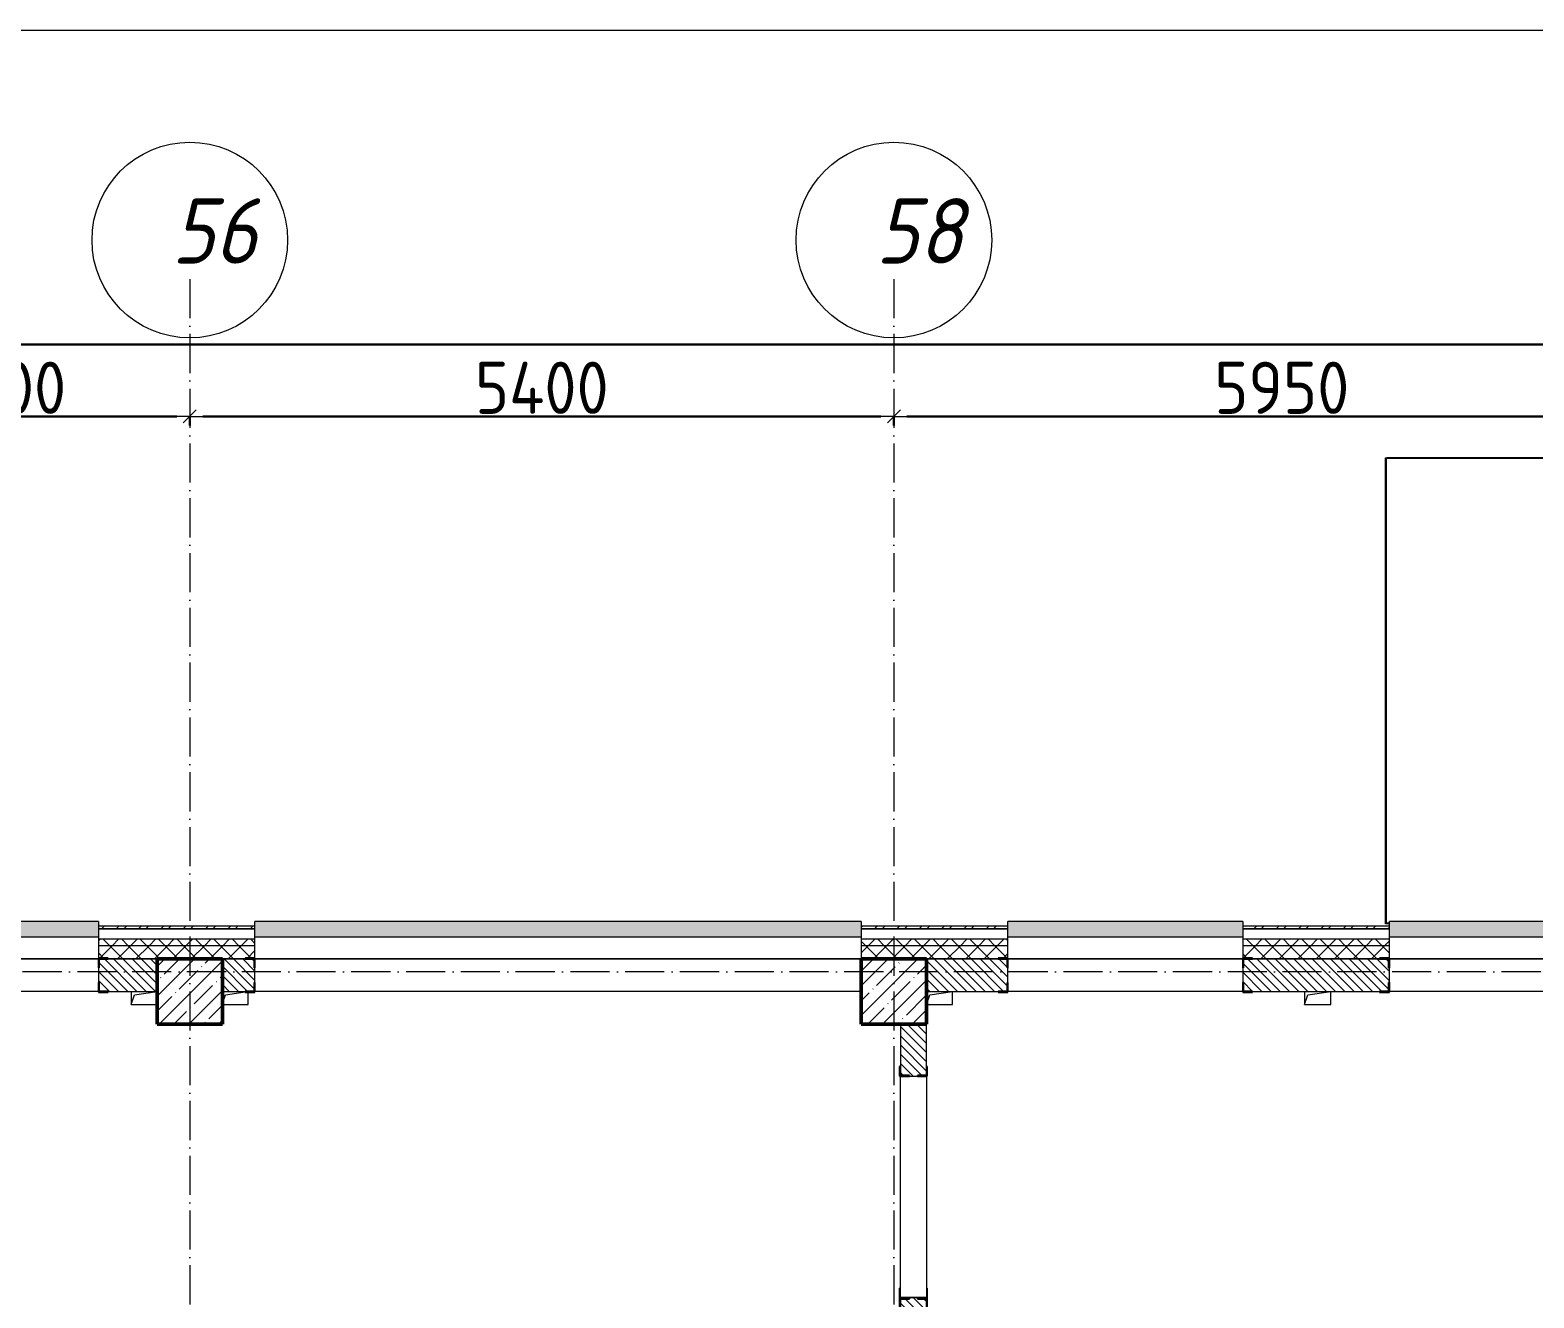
# Model space of a CAD drawing. Header units: millimetres. Extents: x -213536 to 1564669, y -45299 to 942238.
# Drawn here: x 60933 to 72467, y 542097 to 551819 of the extents above; entities that cross this region are included whole.
import ezdxf

# ---------------------------------------------------------------- set-up
doc = ezdxf.new("R2010")
doc.units = ezdxf.units.MM
doc.linetypes.add('50_200_ШТРИХ_1Т_ш5_п1_п1_', pattern=[700, 500, -100, 0, -100])
for name, color, linetype, lineweight in [('3.1) ЖБ окна 1.2 м', 102, 'Continuous', 30), ('A-____-____-DIMS', 7, 'Continuous', 9), ('A-GENM-____-MCUT', 7, 'Continuous', 25), ('A-GENM-____-OTLN', 7, 'Continuous', 9), ('A-GENM-____-OTLN-1', 7, 'Continuous', 25), ('A-GLAZ-____-OTLN', 7, 'Continuous', 9), ('A-ROOF-____-OTLN', 7, 'Continuous', 9), ('A-WALL-____-MCUT', 7, 'Continuous', 13), ('A-WALL-____-MCUT-1', 7, 'Continuous', 9), ('A-WALL-____-OTLN', 7, 'Continuous', 9), ('A-WALL-____-PATT-1', 7, 'Continuous', 9), ('A-WALL-FNSH-MCUT-1', 7, 'Continuous', 9), ('I-WALL-____-OTLN', 7, 'Continuous', 9), ('S-COLS-____-MCUT', 7, 'Continuous', 50), ('S-COLS-____-OTLN', 7, 'Continuous', 9), ('S-GRID-____-IDEN', 7, 'Continuous', 9), ('S-GRID-____-OTLN-1', 7, '50_200_ШТРИХ_1Т_ш5_п1_п1_', 9)]:
    doc.layers.add(name, color=color, linetype=linetype, lineweight=lineweight)
doc.layers.add('A-GLAZ-____-OTLN-1', color=7, linetype='Continuous', lineweight=9, true_color=0xc0c0c0)
doc.styles.add('ISOCPEUR_I_9', font='isocpeui.ttf', dxfattribs={"width": 0.9, "height": 250})
doc.styles.add('СПДС', font='isocpeur.ttf', dxfattribs={"width": 0.9})
doc.dimstyles.new('Размера А3', dxfattribs={"dimtxt": 200, "dimasz": 100, "dimexe": 70, "dimexo": 100, "dimgap": 20, "dimtad": 1, "dimdec": 0, "dimrnd": 10, "dimzin": 0, "dimdsep": 46, "dimtxsty": 'СПДС', "dimblk": 'ARROWHEAD_6', "dimcen": 1, "dimclrd": 256, "dimclre": 256, "dimclrt": 256, "dimazin": 0, "dimtfac": 1, "dimtdec": 0, "dimtmove": 2, "dimatfit": 3, "dimfxl": 1, "dimtolj": 1, "dimtzin": 0, "dimarcsym": 0})
pattern_1 = [(45, (-15591.66, 459015.94), (-70.71068, 70.71068), []), (135, (-15591.66, 459015.94), (-70.71068, -70.71068), [])]
pattern_2 = [(135, (-15591.663, 459015.94), (-35.35534, -35.35534), [])]

# ---------------------------------------------------------------- blocks, each defined once
blk = doc.blocks.new('BSC_Колонна _Прямоугольная - 500х500-V40-АР1_План отверстий 2 этажа в осях 1-64_Ю-ЯЯ')
at = {"layer": 'S-COLS-____-OTLN'}
h = blk.add_hatch(dxfattribs=at)
h.set_pattern_fill('FP_50', color=256, style=0, pattern_type=2)
h.set_pattern_definition([(45, (-83150, -85431.04), (-114.04925, 114.04925), []), (45, (-83035.95, -85431.04), (-114.04925, 114.04925), [201.613, -40.323, 3.353, -36.97])])
h.paths.add_polyline_path([(-250, -250), (250, -250), (250, 250), (-250, 250)], flags=0)
at = {"layer": 'S-COLS-____-MCUT'}
for p, q in [((250, 250), (-250, 250)), ((-250, 250), (-250, -250)), ((250, -250), (250, 250)), ((-250, -250), (250, -250))]:
    blk.add_line(p, q, dxfattribs=at)
blk = doc.blocks.new('BSC_Колонна _Прямоугольная - 500х500-V42-АР1_План отверстий 2 этажа в осях 1-64_Ю-ЯЯ')
at = {"layer": 'S-COLS-____-OTLN'}
h = blk.add_hatch(dxfattribs=at)
h.set_pattern_fill('FP_52', color=256, style=0, pattern_type=2)
h.set_pattern_definition([(45, (-77750, -85431.04), (-114.04925, 114.04925), []), (45, (-77635.95, -85431.04), (-114.04925, 114.04925), [201.613, -40.323, 3.353, -36.97])])
h.paths.add_polyline_path([(-250, -250), (250, -250), (250, 250), (-250, 250)], flags=0)
at = {"layer": 'S-COLS-____-MCUT'}
for p, q in [((250, 250), (-250, 250)), ((-250, 250), (-250, -250)), ((250, -250), (250, 250)), ((-250, -250), (250, -250))]:
    blk.add_line(p, q, dxfattribs=at)
blk = doc.blocks.new('Фахверк_СКБ_Уголок - 250_2700-27497298-АР1_План отверстий 2 этажа в осях 1-64_Ю-ЯЯ')
at = {"layer": 'A-GENM-____-MCUT'}
for p, q in [((200, 181), (125, 181)), ((125, 181), (125, 106)), ((131, 106), (131, 175)), ((131, 175), (200, 175)), ((200, 175), (200, 181)), ((125, 106), (131, 106)), ((131, -6), (125, -6)), ((125, -6), (125, -81)), ((125, -81), (200, -81)), ((131, -75), (131, -6)), ((200, -75), (131, -75)), ((200, -81), (200, -75))]:
    blk.add_line(p, q, dxfattribs=at)
blk = doc.blocks.new('Фахверк_СКБ_Уголок - 200_3960-28268576-АР1_План отверстий 2 этажа в осях 1-64_Ю-ЯЯ')
at = {"layer": 'A-GENM-____-MCUT'}
for p, q in [((200, 156), (125, 156)), ((125, 156), (125, 81)), ((131, 81), (131, 150)), ((131, 150), (200, 150)), ((200, 150), (200, 156)), ((125, 81), (131, 81)), ((131, 19), (125, 19)), ((125, 19), (125, -56)), ((131, -50), (131, 19)), ((125, -56), (200, -56)), ((200, -50), (131, -50)), ((200, -56), (200, -50))]:
    blk.add_line(p, q, dxfattribs=at)
blk = doc.blocks.new('154_Стойка_СКБ_Уголок - СМ-2480_200-28346303-АР1_План отверстий 2 этажа в осях 1-64_Ю-ЯЯ')
at = {"layer": 'A-GENM-____-MCUT'}
for p, q in [((125, 156), (125, 81)), ((200, 156), (125, 156)), ((131, 81), (131, 150)), ((131, 150), (200, 150)), ((200, 150), (200, 156)), ((125, 81), (131, 81)), ((131, 19), (125, 19)), ((125, 19), (125, -56)), ((131, -50), (131, 19)), ((125, -56), (200, -56)), ((200, -50), (131, -50)), ((200, -56), (200, -50))]:
    blk.add_line(p, q, dxfattribs=at)
blk = doc.blocks.new('Стойка_Влож_Полоса боковая - Полоса-V150-АР1_План отверстий 2 этажа в осях 1-64_Ю-ЯЯ')
at = {"layer": 'A-GENM-____-OTLN'}
for p, q in [((-5, 60), (0, 60)), ((-5, -60), (-5, 60)), ((0, 31), (0, -31)), ((0, -60), (-5, -60))]:
    blk.add_line(p, q, dxfattribs=at)
blk = doc.blocks.new('Стойка_Влож_Уголок_Опорный - Уголок-28213941-АР1_План отверстий 2 этажа в осях 1-64_Ю-ЯЯ')
at = {"layer": 'A-GENM-____-OTLN'}
for p, q in [((-212, -6), (-212, 0)), ((0, 0), (0, -6)), ((-212, -75), (-212, -6)), ((-212, -6), (-206, -6)), ((-212, -75), (-206, -75)), ((-6, -6), (0, -6)), ((-6, -75), (0, -75)), ((0, -6), (0, -75))]:
    blk.add_line(p, q, dxfattribs=at)
blk = doc.blocks.new('AR_Отверстие прямоугольное _в плите_ - AR_Отверстие прямоугольное _в плите_-30510712-АР1_План отверстий 2 этажа в осях 1-64_Ю-ЯЯ')
at = {"layer": 'A-GENM-____-OTLN'}
for p, q in [((-100, 50), (-100, -50)), ((-100, -50), (-75, 25)), ((-75, 25), (100, 50)), ((-100, -50), (100, -50))]:
    blk.add_line(p, q, dxfattribs=at)
blk = doc.blocks.new('AR_Отверстие прямоугольное _в плите_ - AR_Отверстие прямоугольное _в плите_-V164-АР1_План отверстий 2 этажа в осях 1-64_Ю-ЯЯ')
at = {"layer": 'A-GENM-____-OTLN'}
for p, q in [((-100, -50), (-75, 25)), ((-75, 25), (100, 50)), ((100, -50), (100, 50)), ((-100, -50), (100, -50))]:
    blk.add_line(p, q, dxfattribs=at)
blk = doc.blocks.new('AR_Отверстие прямоугольное _в плите_ - AR_Отверстие прямоугольное _в плите_-V170-АР1_План отверстий 2 этажа в осях 1-64_Ю-ЯЯ')
at = {"layer": 'A-GENM-____-OTLN'}
for p, q in [((-98, -43), (-75, 25)), ((-75, 25), (77, 47)), ((100, -50), (100, 44)), ((-98, -50), (100, -50))]:
    blk.add_line(p, q, dxfattribs=at)
blk = doc.blocks.new('AR_Отверстие прямоугольное _в плите_ - AR_Отверстие прямоугольное _в плите_-V171-АР1_План отверстий 2 этажа в осях 1-64_Ю-ЯЯ')
at = {"layer": 'A-GENM-____-OTLN'}
for p, q in [((-100, 50), (-100, -50)), ((-100, -50), (-75, 25)), ((-75, 25), (100, 50)), ((100, -50), (100, 50)), ((-100, -50), (100, -50))]:
    blk.add_line(p, q, dxfattribs=at)
blk = doc.blocks.new('Отлив_СКБ - Отлив витража_120_НВФ-31885689-АР1_План отверстий 2 этажа в осях 1-64_Ю-ЯЯ')
at = {"layer": 'A-GLAZ-____-OTLN-1'}
for points in [[(1800, 2), (1800, 120), (0, 120), (0, 2), (737, 2)], [(1800, 0), (1800, 2), (0, 2), (0, 0), (737, 0)]]:
    blk.add_hatch(color=256, dxfattribs=at).paths.add_polyline_path(points, flags=0)
at = {"layer": 'A-GLAZ-____-OTLN'}
for p, q in [((0, 83), (0, 120)), ((1800, 120), (0, 120)), ((1800, 120), (1800, 83)), ((0, 2), (1800, 2)), ((1800, 0), (0, 0))]:
    blk.add_line(p, q, dxfattribs=at)
blk = doc.blocks.new('Отлив_СКБ - Отлив витража_120_НВФ-31885286-АР1_План отверстий 2 этажа в осях 1-64_Ю-ЯЯ')
at = {"layer": 'A-GLAZ-____-OTLN-1'}
for points in [[(4650, 2), (4650, 120), (0, 120), (0, 2), (3040, 2)], [(4650, 0), (4650, 2), (0, 2), (0, 0), (3040, 0)]]:
    blk.add_hatch(color=256, dxfattribs=at).paths.add_polyline_path(points, flags=0)
at = {"layer": 'A-GLAZ-____-OTLN'}
for p, q in [((0, 83), (0, 120)), ((4650, 120), (0, 120)), ((4650, 120), (4650, 83)), ((0, 2), (4650, 2)), ((4650, 0), (0, 0))]:
    blk.add_line(p, q, dxfattribs=at)
blk = doc.blocks.new('Ось сетки - Круг_Ø6_00__ISO-2_5_0_9K_-25732049-АР1_План отверстий 2 этажа в осях 1-64_Ю-ЯЯ')
at = {"layer": 'S-GRID-____-IDEN'}
blk.add_circle((0, 0), 3, dxfattribs=at)
blk = doc.blocks.new('ARROWHEAD_6')
at = {"color": 0, "linetype": 'Continuous'}
for p, q in [((0, 0), (-1, 0)), ((-0.5, -0.5), (0.5, 0.5))]:
    blk.add_line(p, q, dxfattribs=at)
blk = doc.blocks.new('*D5533')
at = {"layer": 'A-____-____-DIMS', "lineweight": -2, "transparency": 16777216}
for p, q in [((59258, 548862), (59258, 548786)), ((59358, 548856), (62058, 548856)), ((62158, 548862), (62158, 548786))]:
    blk.add_line(p, q, dxfattribs=at)
at = {"layer": 'Defpoints', "color": 0, "lineweight": 30, "transparency": 16777216}
for p in [(59258, 548962), (62158, 548962), (62158, 548856)]:
    blk.add_point(p, dxfattribs=at)
at = {"layer": 'A-____-____-DIMS', "lineweight": -2, "transparency": 16777216, "xscale": 100, "yscale": 100, "zscale": 100, "rotation": 180}
blk.add_blockref('ARROWHEAD_6', (59258, 548856), dxfattribs=at)
at = {"layer": 'A-____-____-DIMS', "lineweight": -2, "transparency": 16777216, "xscale": 100, "yscale": 100, "zscale": 100}
blk.add_blockref('ARROWHEAD_6', (62158, 548856), dxfattribs=at)
at = {"layer": 'A-____-____-DIMS', "transparency": 16777216, "insert": (60708, 549076), "char_height": 400, "width": 2.49, "attachment_point": 5, "style": 'СПДС'}
blk.add_mtext('\\A1;2900', dxfattribs=at)
blk = doc.blocks.new('*D5534')
at = {"layer": 'A-____-____-DIMS', "lineweight": -2, "transparency": 16777216}
for p, q in [((62158, 548862), (62158, 548786)), ((62258, 548856), (67458, 548856)), ((67558, 548862), (67558, 548786))]:
    blk.add_line(p, q, dxfattribs=at)
at = {"layer": 'Defpoints', "color": 0, "lineweight": 30, "transparency": 16777216}
for p in [(62158, 548962), (67558, 548962), (67558, 548856)]:
    blk.add_point(p, dxfattribs=at)
at = {"layer": 'A-____-____-DIMS', "lineweight": -2, "transparency": 16777216, "xscale": 100, "yscale": 100, "zscale": 100, "rotation": 180}
blk.add_blockref('ARROWHEAD_6', (62158, 548856), dxfattribs=at)
at = {"layer": 'A-____-____-DIMS', "lineweight": -2, "transparency": 16777216, "xscale": 100, "yscale": 100, "zscale": 100}
blk.add_blockref('ARROWHEAD_6', (67558, 548856), dxfattribs=at)
at = {"layer": 'A-____-____-DIMS', "transparency": 16777216, "insert": (64858, 549076), "char_height": 400, "width": 2.56, "attachment_point": 5, "style": 'СПДС'}
blk.add_mtext('\\A1;5400', dxfattribs=at)
blk = doc.blocks.new('*D5535')
at = {"layer": 'A-____-____-DIMS', "lineweight": -2, "transparency": 16777216}
for p, q in [((67558, 548862), (67558, 548786)), ((67658, 548856), (73408, 548856)), ((73508, 548862), (73508, 548786))]:
    blk.add_line(p, q, dxfattribs=at)
at = {"layer": 'Defpoints', "color": 0, "lineweight": 30, "transparency": 16777216}
for p in [(67558, 548962), (73508, 548962), (73508, 548856)]:
    blk.add_point(p, dxfattribs=at)
at = {"layer": 'A-____-____-DIMS', "lineweight": -2, "transparency": 16777216, "xscale": 100, "yscale": 100, "zscale": 100, "rotation": 180}
blk.add_blockref('ARROWHEAD_6', (67558, 548856), dxfattribs=at)
at = {"layer": 'A-____-____-DIMS', "lineweight": -2, "transparency": 16777216, "xscale": 100, "yscale": 100, "zscale": 100}
blk.add_blockref('ARROWHEAD_6', (73508, 548856), dxfattribs=at)
at = {"layer": 'A-____-____-DIMS', "transparency": 16777216, "insert": (70533, 549076), "char_height": 400, "width": 2.49, "attachment_point": 5, "style": 'СПДС'}
blk.add_mtext('\\A1;5950', dxfattribs=at)
blk = doc.blocks.new('*D5539')
at = {"layer": 'A-____-____-DIMS', "lineweight": -2, "transparency": 16777216}
for p, q in [((-17942, 549415), (-17942, 549339)), ((-17842, 549409), (33027, 549409)), ((85458, 549409), (34435, 549409)), ((85558, 549415), (85558, 549339))]:
    blk.add_line(p, q, dxfattribs=at)
at = {"layer": 'Defpoints', "color": 0, "lineweight": 30, "transparency": 16777216}
for p in [(-17942, 549515), (85558, 549515), (85558, 549409)]:
    blk.add_point(p, dxfattribs=at)
at = {"layer": 'A-____-____-DIMS', "lineweight": -2, "transparency": 16777216, "xscale": 100, "yscale": 100, "zscale": 100, "rotation": 180}
blk.add_blockref('ARROWHEAD_6', (-17942, 549409), dxfattribs=at)
at = {"layer": 'A-____-____-DIMS', "lineweight": -2, "transparency": 16777216, "xscale": 100, "yscale": 100, "zscale": 100}
blk.add_blockref('ARROWHEAD_6', (85558, 549409), dxfattribs=at)
at = {"layer": 'A-____-____-DIMS', "transparency": 16777216, "insert": (33047, 549835), "char_height": 400, "width": 3.54, "attachment_point": 1, "line_spacing_factor": 1.149209, "style": 'СПДС'}
blk.add_mtext('\\A1;103500', dxfattribs=at)
blk = doc.blocks.new('2этаж')
at = {"layer": 'S-GRID-____-OTLN-1', "color": 251, "ltscale": 0.6, "true_color": 0x636466}
for p, q in [((62158.3, 549908.8), (62158.3, 498997)), ((67558.3, 549908.8), (67558.3, 498997)), ((88482.7, 544597), (-20260.4, 544597))]:
    blk.add_line(p, q, dxfattribs=at)
at = {"layer": 'S-GRID-____-IDEN', "xscale": 250, "yscale": 250, "zscale": 99.99999999999993, "rotation": 180}
for p in [(62158.3, 550208.8), (67558.3, 550208.8)]:
    blk.add_blockref('Ось сетки - Круг_Ø6_00__ISO-2_5_0_9K_-25732049-АР1_План отверстий 2 этажа в осях 1-64_Ю-ЯЯ', p, dxfattribs=at)
at = {"layer": 'S-GRID-____-IDEN', "char_height": 500, "width": 404.05, "attachment_point": 1, "style": 'ISOCPEUR_I_9'}
for s, insert in [('56', (62019.4, 550528.5)), ('58', (67419.4, 550528.5))]:
    blk.add_mtext(s, dxfattribs=dict(at, insert=insert))
at = {"layer": 'A-____-____-DIMS'}
dim = blk.add_linear_dim(base=(85558.3, 549408.6), p1=(-17941.7, 549514.7), p2=(85558.3, 549514.7), dimstyle='Размера А3', override={"dimtxt": 400}, dxfattribs=at)
dim.commit()
dim.dimension.update_dxf_attribs({"geometry": '*D5539', "text_midpoint": (33731.2, 549568.6), "dimtype": 160})
for base, p1, p2, picture, middle in [((62158.3, 548856.4), (59258.3, 548962.5), (62158.3, 548962.5), '*D5533', (60708.3, 549076.4)), ((67558.3, 548856.4), (62158.3, 548962.5), (67558.3, 548962.5), '*D5534', (64858.3, 549076.4)), ((73508.3, 548856.4), (67558.3, 548962.5), (73508.3, 548962.5), '*D5535', (70533.3, 549076.4))]:
    dim = blk.add_linear_dim(base=base, p1=p1, p2=p2, dimstyle='Размера А3', override={"dimtxt": 400}, dxfattribs=at)
    dim.commit()
    dim.dimension.update_dxf_attribs({"geometry": picture, "text_midpoint": middle})

msp = doc.modelspace()

# ---------------------------------------------------------------- hatches: boundary and pattern name
at = {"layer": 'A-WALL-____-PATT-1'}
h = msp.add_hatch(dxfattribs=at)
h.set_pattern_fill('FP_1', color=256, style=0, pattern_type=2)
h.set_pattern_definition(pattern_1)
h.paths.add_polyline_path([(85758.3, 544797), (85808.3, 544797), (85808.3, 544847), (78908.3, 544847), (78908.3, 544797), (83373.2, 544797)], flags=0)
h.paths.add_polyline_path([(73651.9, 544797), (74358.3, 544797), (74358.3, 544847), (73158.3, 544847), (73158.3, 544797)], flags=0)
h.paths.add_polyline_path([(76158.3, 544797), (77908.3, 544797), (77908.3, 544847), (76158.3, 544847)], flags=0)
h.paths.add_polyline_path([(71358.3, 544797), (71358.3, 544847), (70233.3, 544847), (70233.3, 544797), (71000.7, 544797)], flags=0)
h.paths.add_polyline_path([(68433.3, 544797), (68433.3, 544847), (67308.3, 544847), (67308.3, 544797), (68349.4, 544797)], flags=0)
h.paths.add_polyline_path([(61458.3, 544797), (62658.3, 544797), (62658.3, 544847), (61458.3, 544847)], flags=0)
h.paths.add_polyline_path([(59658.3, 544797), (59658.3, 544847), (56108.3, 544847), (56108.3, 544797), (58628.2, 544797)], flags=0)
h.paths.add_polyline_path([(54308.3, 544797), (54308.3, 544847), (53108.3, 544847), (53108.3, 544797)], flags=0)
h.paths.add_polyline_path([(51308.3, 544797), (51308.3, 544847), (50108.3, 544847), (50108.3, 544797)], flags=0)
h.paths.add_polyline_path([(48308.3, 544797), (48308.3, 544847), (47058.3, 544847), (47058.3, 544797), (48023.2, 544797)], flags=0)
h.paths.add_polyline_path([(44488.2, 544797), (45258.3, 544797), (45258.3, 544847), (44058.3, 544847), (44058.3, 544797)], flags=0)
h.paths.add_polyline_path([(42258.3, 544797), (42258.3, 544847), (41058.3, 544847), (41058.3, 544797), (41836.9, 544797)], flags=0)
h.paths.add_polyline_path([(39258.3, 544797), (39258.3, 544847), (38058.3, 544847), (38058.3, 544797)], flags=0)
h.paths.add_polyline_path([(35650.7, 544797), (36258.3, 544797), (36258.3, 544847), (34608.3, 544847), (34608.3, 544797), (34766.9, 544797)], flags=0)
h = msp.add_hatch(dxfattribs=at)
h.set_pattern_fill('FP_3', color=256, style=0, pattern_type=2)
h.set_pattern_definition([(45, (-15591.66, 459015.94), (-85.53659, 85.53659), []), (45, (-15534.64, 459015.94), (-85.53659, 85.53659), [])])
h.paths.add_polyline_path([(71000.7, 544927), (71358.3, 544927), (71358.3, 544947), (70233.3, 544947), (70233.3, 544927)], flags=0)
h.paths.add_polyline_path([(73418.3, 544927), (73418.3, 544947), (73158.3, 544947), (73158.3, 544927)], flags=0)
h.paths.add_polyline_path([(68433.3, 544927), (68433.3, 544947), (67308.3, 544947), (67308.3, 544927), (68349.4, 544927)], flags=0)
h.paths.add_polyline_path([(62658.3, 544927), (62658.3, 544947), (61458.3, 544947), (61458.3, 544927), (62163.2, 544927)], flags=0)
h.paths.add_polyline_path([(59143.3, 544927), (59658.3, 544927), (59658.3, 544947), (59143.3, 544947)], flags=0)
h = msp.add_hatch(dxfattribs=at)
h.set_pattern_fill('FP_1', color=256, style=0, pattern_type=2)
h.set_pattern_definition(pattern_1)
h.paths.add_polyline_path([(85658.3, 544697), (85758.3, 544697), (85758.3, 544797), (78908.3, 544797), (78908.3, 544697), (83373.2, 544697)], flags=0)
h.paths.add_polyline_path([(77408.3, 544697), (77908.3, 544697), (77908.3, 544797), (76158.3, 544797), (76158.3, 544703), (76233.3, 544703), (76233.3, 544697), (76303.2, 544697)], flags=0)
h.paths.add_polyline_path([(73651.9, 544697), (74283.3, 544697), (74283.3, 544703), (74358.3, 544703), (74358.3, 544797), (73158.3, 544797), (73158.3, 544697)], flags=0)
h.paths.add_polyline_path([(71000.7, 544697), (71283.3, 544697), (71283.3, 544703), (71358.3, 544703), (71358.3, 544797), (70233.3, 544797), (70233.3, 544703), (70308.3, 544703), (70308.3, 544697)], flags=0)
h.paths.add_polyline_path([(68349.4, 544697), (68358.3, 544697), (68358.3, 544703), (68433.3, 544703), (68433.3, 544797), (67308.3, 544797), (67308.3, 544697), (67808.3, 544697)], flags=0)
h.paths.add_polyline_path([(61908.3, 544697), (62583.3, 544697), (62583.3, 544703), (62658.3, 544703), (62658.3, 544797), (61458.3, 544797), (61458.3, 544703), (61533.3, 544703), (61533.3, 544697)], flags=0)
h.paths.add_polyline_path([(59658.3, 544697), (59658.3, 544797), (56108.3, 544797), (56108.3, 544703), (56183.3, 544703), (56183.3, 544697), (59158.3, 544697)], flags=0)
h.paths.add_polyline_path([(53108.3, 544697), (54233.3, 544697), (54233.3, 544703), (54308.3, 544703), (54308.3, 544797), (53108.3, 544797)], flags=0)
h.paths.add_polyline_path([(50183.3, 544697), (51233.3, 544697), (51233.3, 544703), (51308.3, 544703), (51308.3, 544797), (50108.3, 544797), (50108.3, 544703), (50183.3, 544703)], flags=0)
h.paths.add_polyline_path([(48233.3, 544697), (48233.3, 544703), (48308.3, 544703), (48308.3, 544797), (47058.3, 544797), (47058.3, 544703), (47133.3, 544703), (47133.3, 544697), (48023.2, 544697)], flags=0)
h.paths.add_polyline_path([(45183.3, 544697), (45183.3, 544703), (45258.3, 544703), (45258.3, 544797), (44058.3, 544797), (44058.3, 544703), (44133.3, 544703), (44133.3, 544697), (44488.2, 544697)], flags=0)
h.paths.add_polyline_path([(42183.3, 544697), (42183.3, 544703), (42258.3, 544703), (42258.3, 544797), (41058.3, 544797), (41058.3, 544703), (41133.3, 544703), (41133.3, 544697), (41836.9, 544697)], flags=0)
h.paths.add_polyline_path([(38133.3, 544697), (39183.3, 544697), (39183.3, 544703), (39258.3, 544703), (39258.3, 544797), (38058.3, 544797), (38058.3, 544703), (38133.3, 544703)], flags=0)
h.paths.add_polyline_path([(36183.3, 544697), (36183.3, 544703), (36258.3, 544703), (36258.3, 544797), (34608.3, 544797), (34608.3, 544697), (35650.7, 544697)], flags=0)
h = msp.add_hatch(dxfattribs=at)
h.set_pattern_fill('FP_6', color=256, style=0, pattern_type=2)
h.set_pattern_definition(pattern_2)
h.paths.add_polyline_path([(61533.3, 544447), (61908.3, 544447), (61908.3, 544697), (61464.3, 544697), (61464.3, 544628), (61458.3, 544628), (61458.3, 544516), (61464.3, 544516), (61464.3, 544447)], flags=0)
h = msp.add_hatch(dxfattribs=at)
h.set_pattern_fill('FP_6', color=256, style=0, pattern_type=2)
h.set_pattern_definition(pattern_2)
h.paths.add_polyline_path([(62408.3, 544447), (62652.3, 544447), (62652.3, 544516), (62658.3, 544516), (62658.3, 544628), (62652.3, 544628), (62652.3, 544697), (62408.3, 544697), (62408.3, 544516)], flags=0)
h = msp.add_hatch(dxfattribs=at)
h.set_pattern_fill('FP_6', color=256, style=0, pattern_type=2)
h.set_pattern_definition(pattern_2)
h.paths.add_polyline_path([(71283.3, 544447), (71352.3, 544447), (71352.3, 544516), (71358.3, 544516), (71358.3, 544628), (71352.3, 544628), (71352.3, 544697), (70239.3, 544697), (70239.3, 544628), (70233.3, 544628), (70233.3, 544516), (70239.3, 544516), (70239.3, 544447), (71000.7, 544447)], flags=0)
h.paths.add_polyline_path([(68358.3, 544447), (68427.3, 544447), (68427.3, 544516), (68433.3, 544516), (68433.3, 544628), (68427.3, 544628), (68427.3, 544697), (67808.3, 544697), (67808.3, 544447), (68349.4, 544447)], flags=0)
h = msp.add_hatch(dxfattribs=at)
h.set_pattern_fill('FP_6', color=256, style=0, pattern_type=2)
h.set_pattern_definition(pattern_2)
h.paths.add_polyline_path([(67608.3, 541197), (67808.3, 541197), (67808.3, 542091), (67739.3, 542091), (67739.3, 542097), (67677.3, 542097), (67677.3, 542091), (67608.3, 542091), (67608.3, 541891)], flags=0)
h.paths.add_polyline_path([(67677.3, 543797), (67739.3, 543797), (67739.3, 543803), (67808.3, 543803), (67808.3, 544197), (67608.3, 544197), (67608.3, 543803), (67677.3, 543803)], flags=0)

# ---------------------------------------------------------------- linework, layer by layer
at = {"color": 1, "lineweight": 0}
msp.add_lwpolyline([(-23154.5, 551818.7), (90081.5, 551818.7), (90081.5, 452990.7), (-23154.5, 452990.7)], close=True, dxfattribs=at)
at = {"layer": 'A-ROOF-____-OTLN'}
msp.add_line((71334.6, 548534.7), (71338.6, 548534.7), dxfattribs=at)
at = {"layer": 'A-WALL-____-MCUT'}
for p, q in [((61458.3, 544927), (61458.3, 544703)), ((62658.3, 544927), (61458.3, 544927)), ((61458.3, 544927), (62658.3, 544927)), ((62658.3, 544703), (62658.3, 544927)), ((67308.3, 544927), (67308.3, 544697)), ((68433.3, 544927), (67308.3, 544927)), ((67308.3, 544927), (68433.3, 544927)), ((68433.3, 544703), (68433.3, 544927)), ((70233.3, 544927), (70233.3, 544703)), ((71358.3, 544927), (70233.3, 544927)), ((70233.3, 544927), (71358.3, 544927)), ((71358.3, 544703), (71358.3, 544927)), ((61458.3, 544628), (61458.3, 544516)), ((62658.3, 544516), (62658.3, 544628)), ((68433.3, 544516), (68433.3, 544628)), ((70233.3, 544628), (70233.3, 544516)), ((71358.3, 544516), (71358.3, 544628)), ((61533.3, 544447), (61908.3, 544447)), ((62408.3, 544447), (62583.3, 544447)), ((67808.3, 544447), (68358.3, 544447)), ((70308.3, 544447), (71283.3, 544447)), ((67608.3, 544197), (67608.3, 543872)), ((67808.3, 543872), (67808.3, 544197)), ((67677.3, 543797), (67739.3, 543797))]:
    msp.add_line(p, q, dxfattribs=at)
at = {"layer": 'A-WALL-____-MCUT-1'}
for p, q in [((62658.3, 544847), (61458.3, 544847)), ((68433.3, 544847), (67308.3, 544847)), ((71358.3, 544847), (70233.3, 544847)), ((62658.3, 544797), (61458.3, 544797)), ((68433.3, 544797), (67308.3, 544797)), ((71358.3, 544797), (70233.3, 544797)), ((61533.3, 544697), (61908.3, 544697)), ((61908.3, 544697), (61533.3, 544697)), ((62408.3, 544697), (62583.3, 544697)), ((62583.3, 544697), (62408.3, 544697)), ((67808.3, 544697), (68358.3, 544697)), ((68358.3, 544697), (67808.3, 544697)), ((70308.3, 544697), (71283.3, 544697)), ((71283.3, 544697), (70308.3, 544697))]:
    msp.add_line(p, q, dxfattribs=at)
at = {"layer": 'A-WALL-____-OTLN'}
for p, q in [((61458.3, 544697), (59658.3, 544697)), ((59658.3, 544697), (61458.3, 544697)), ((67308.3, 544697), (62658.3, 544697)), ((62658.3, 544697), (67308.3, 544697)), ((70233.3, 544697), (68433.3, 544697)), ((68433.3, 544697), (70233.3, 544697)), ((73158.3, 544697), (71358.3, 544697)), ((71358.3, 544697), (73158.3, 544697)), ((61458.3, 544447), (59658.3, 544447)), ((67308.3, 544447), (62658.3, 544447)), ((70233.3, 544447), (68433.3, 544447)), ((73158.3, 544447), (71358.3, 544447))]:
    msp.add_line(p, q, dxfattribs=at)
at = {"layer": 'A-WALL-FNSH-MCUT-1'}
for p, q in [((62658.3, 544947), (61458.3, 544947)), ((61458.3, 544947), (61458.3, 544927)), ((62658.3, 544927), (62658.3, 544947)), ((68433.3, 544947), (67308.3, 544947)), ((67308.3, 544947), (67308.3, 544927)), ((68433.3, 544927), (68433.3, 544947)), ((71358.3, 544947), (70233.3, 544947)), ((70233.3, 544947), (70233.3, 544927)), ((71358.3, 544927), (71358.3, 544947))]:
    msp.add_line(p, q, dxfattribs=at)
at = {"layer": 'I-WALL-____-OTLN'}
for p, q in [((71328.6, 544966), (71328.6, 548537.7)), ((71328.6, 548537.7), (71334.6, 548537.7)), ((71334.6, 548537.7), (71334.6, 544972)), ((71338.6, 548540.7), (83789.7, 548540.7)), ((71338.6, 548540.7), (71338.6, 548534.7)), ((83783.7, 548534.7), (71338.6, 548534.7)), ((71328.6, 544972), (71358.3, 544972)), ((71358.3, 544966), (71328.6, 544966)), ((67608.3, 542097), (67608.3, 543797)), ((67808.3, 543797), (67808.3, 542097))]:
    msp.add_line(p, q, dxfattribs=at)

# ---------------------------------------------------------------- block references
at = {"layer": '3.1) ЖБ окна 1.2 м'}
msp.add_blockref('2этаж', (0, 0), dxfattribs=at)
at = {"layer": 'A-GENM-____-OTLN'}
for name, p in [('AR_Отверстие прямоугольное _в плите_ - AR_Отверстие прямоугольное _в плите_-30510712-АР1_План отверстий 2 этажа в осях 1-64_Ю-ЯЯ', (61808.3, 544397)), ('AR_Отверстие прямоугольное _в плите_ - AR_Отверстие прямоугольное _в плите_-V170-АР1_План отверстий 2 этажа в осях 1-64_Ю-ЯЯ', (62506.1, 544397)), ('AR_Отверстие прямоугольное _в плите_ - AR_Отверстие прямоугольное _в плите_-V164-АР1_План отверстий 2 этажа в осях 1-64_Ю-ЯЯ', (67908.3, 544397)), ('AR_Отверстие прямоугольное _в плите_ - AR_Отверстие прямоугольное _в плите_-V171-АР1_План отверстий 2 этажа в осях 1-64_Ю-ЯЯ', (70808.3, 544397))]:
    msp.add_blockref(name, p, dxfattribs=at)
for name, p, rotation in [('Стойка_Влож_Уголок_Опорный - Уголок-28213941-АР1_План отверстий 2 этажа в осях 1-64_Ю-ЯЯ', (67602.3, 542097), 180), ('Стойка_Влож_Полоса боковая - Полоса-V150-АР1_План отверстий 2 этажа в осях 1-64_Ю-ЯЯ', (67708.3, 542097), 269.9999999999999)]:
    msp.add_blockref(name, p, dxfattribs=dict(at, rotation=rotation))
at = {"layer": 'A-GENM-____-OTLN-1'}
for p in [(61333.3, 544522), (70108.3, 544522)]:
    msp.add_blockref('Фахверк_СКБ_Уголок - 250_2700-27497298-АР1_План отверстий 2 этажа в осях 1-64_Ю-ЯЯ', p, dxfattribs=at)
for name, p, rotation in [('Фахверк_СКБ_Уголок - 250_2700-27497298-АР1_План отверстий 2 этажа в осях 1-64_Ю-ЯЯ', (62783.3, 544622), 180), ('Фахверк_СКБ_Уголок - 250_2700-27497298-АР1_План отверстий 2 этажа в осях 1-64_Ю-ЯЯ', (68558.3, 544622), 180), ('Фахверк_СКБ_Уголок - 250_2700-27497298-АР1_План отверстий 2 этажа в осях 1-64_Ю-ЯЯ', (71483.3, 544622), 180), ('Фахверк_СКБ_Уголок - 200_3960-28268576-АР1_План отверстий 2 этажа в осях 1-64_Ю-ЯЯ', (67758.3, 543672), 89.99999999999993), ('154_Стойка_СКБ_Уголок - СМ-2480_200-28346303-АР1_План отверстий 2 этажа в осях 1-64_Ю-ЯЯ', (67658.3, 542222), 269.9999999999999)]:
    msp.add_blockref(name, p, dxfattribs=dict(at, rotation=rotation))
at = {"layer": 'A-GLAZ-____-OTLN'}
for name, p in [('Отлив_СКБ - Отлив витража_120_НВФ-31885689-АР1_План отверстий 2 этажа в осях 1-64_Ю-ЯЯ', (59658.3, 544864)), ('Отлив_СКБ - Отлив витража_120_НВФ-31885286-АР1_План отверстий 2 этажа в осях 1-64_Ю-ЯЯ', (62658.3, 544864)), ('Отлив_СКБ - Отлив витража_120_НВФ-31885689-АР1_План отверстий 2 этажа в осях 1-64_Ю-ЯЯ', (68433.3, 544864)), ('Отлив_СКБ - Отлив витража_120_НВФ-31885689-АР1_План отверстий 2 этажа в осях 1-64_Ю-ЯЯ', (71358.3, 544864))]:
    msp.add_blockref(name, p, dxfattribs=at)
at = {"layer": 'S-COLS-____-OTLN'}
for name, p in [('BSC_Колонна _Прямоугольная - 500х500-V42-АР1_План отверстий 2 этажа в осях 1-64_Ю-ЯЯ', (62158.3, 544447)), ('BSC_Колонна _Прямоугольная - 500х500-V40-АР1_План отверстий 2 этажа в осях 1-64_Ю-ЯЯ', (67558.3, 544447))]:
    msp.add_blockref(name, p, dxfattribs=at)

doc.saveas('drawing.dxf')
